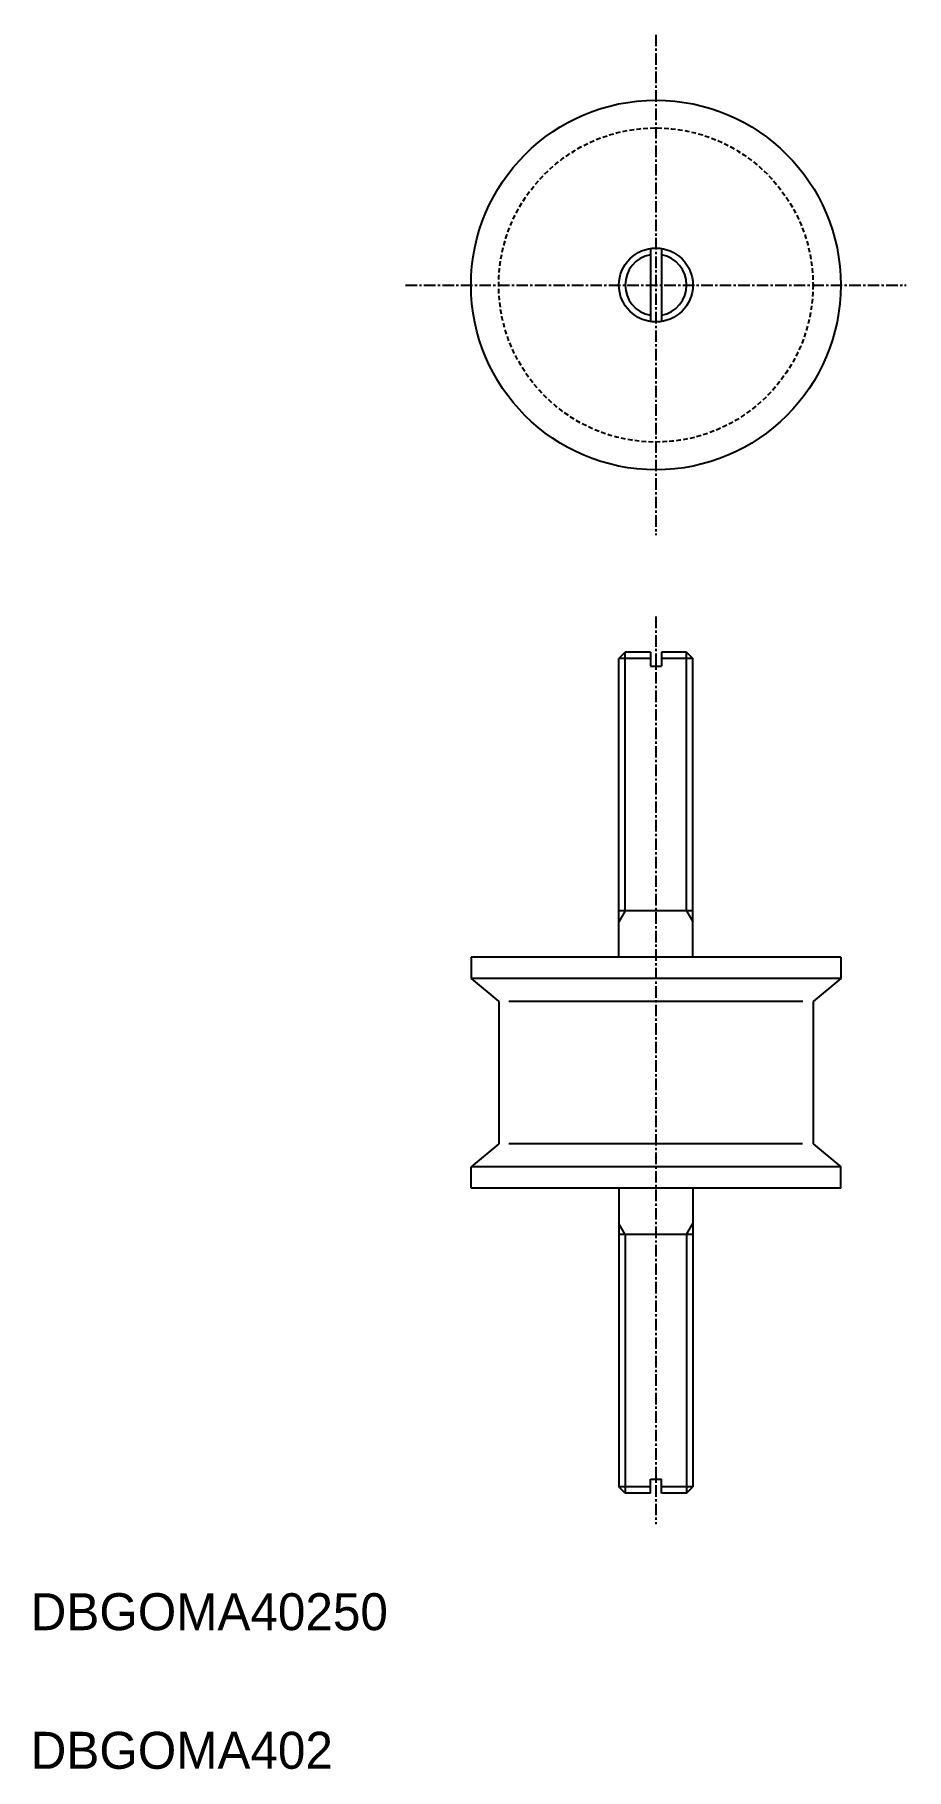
# Model space of a CAD drawing. Extents: x 10 to 105, y 10 to 198.
import ezdxf

# ---------------------------------------------------------------- set-up
doc = ezdxf.new("R2010")
doc.units = 0
doc.linetypes.add('CENTER', pattern=[2, 1.25, -0.25, 0.25, -0.25])
doc.linetypes.add('DASHED', pattern=[0.75, 0.5, -0.25])
doc.layers.get('0').update_dxf_attribs({"linetype": 'CONTINUOUS'})
doc.layers.add('CENTER', color=1, linetype='CENTER')

msp = doc.modelspace()

# ---------------------------------------------------------------- linework, layer by layer
at = {"color": 7, "linetype": 'CONTINUOUS'}
for p, q in [((77.04, 174.54), (77.04, 166.63)), ((78.24, 174.54), (78.24, 166.63)), ((74.32, 130.84), (73.64, 130.17)), ((73.64, 97.84), (73.64, 130.17)), ((77.04, 130.17), (73.64, 130.17)), ((77.04, 130.84), (74.32, 130.84)), ((77.04, 130.84), (77.04, 129.34)), ((80.96, 130.84), (78.24, 130.84)), ((78.24, 130.84), (78.24, 129.34)), ((81.64, 130.17), (78.24, 130.17)), ((80.96, 130.84), (81.64, 130.17)), ((81.64, 97.84), (81.64, 130.17)), ((77.04, 129.34), (78.24, 129.34)), ((81.64, 102.84), (73.64, 102.84)), ((57.64, 97.84), (57.64, 95.54)), ((97.64, 97.84), (57.64, 97.84)), ((87.64, 97.84), (87.64, 97.84)), ((97.64, 97.84), (97.64, 95.54)), ((57.64, 95.54), (60.64, 93.04)), ((97.64, 95.54), (57.64, 95.54)), ((97.64, 95.54), (94.64, 93.04)), ((60.64, 93.04), (60.64, 77.64)), ((93.55, 93.04), (61.74, 93.04)), ((94.64, 93.04), (94.64, 77.64)), ((60.64, 77.64), (57.64, 75.14)), ((93.51, 77.64), (61.74, 77.64)), ((94.64, 77.64), (97.64, 75.14)), ((57.64, 72.84), (57.64, 75.14)), ((97.64, 75.14), (57.64, 75.14)), ((97.64, 72.84), (97.64, 75.14)), ((97.64, 72.84), (57.64, 72.84)), ((73.64, 72.84), (73.64, 40.52)), ((81.64, 72.84), (81.64, 40.52)), ((81.64, 67.84), (73.64, 67.84)), ((77.04, 39.84), (77.04, 41.34)), ((77.04, 41.34), (78.24, 41.34)), ((78.24, 39.84), (78.24, 41.34)), ((74.32, 39.84), (73.64, 40.52)), ((77.04, 40.52), (73.64, 40.52)), ((77.04, 39.84), (74.32, 39.84)), ((81.64, 40.52), (78.24, 40.52)), ((80.96, 39.84), (78.24, 39.84)), ((80.96, 39.84), (81.64, 40.52))]:
    msp.add_line(p, q, dxfattribs=at)
at = {"color": 3, "linetype": 'CONTINUOUS'}
for p, q in [((74.32, 102.84), (74.32, 130.84)), ((80.96, 102.84), (80.96, 130.84)), ((74.32, 102.84), (73.64, 101.67)), ((80.96, 102.84), (81.64, 101.67)), ((74.32, 67.84), (73.64, 69.01)), ((74.32, 67.84), (74.32, 39.84)), ((80.96, 67.84), (81.64, 69.01)), ((80.96, 67.84), (80.96, 39.84))]:
    msp.add_line(p, q, dxfattribs=at)
at = {"color": 7, "linetype": 'CONTINUOUS'}
for radius in [20, 4]:
    msp.add_circle((77.64, 170.58), radius, dxfattribs=at)
at = {"color": 3, "linetype": 'DASHED'}
msp.add_circle((77.64, 170.58), 17, dxfattribs=at)
at = {"color": 3, "linetype": 'CONTINUOUS'}
for start, end in [(100.4008, 259.5992), (280.4008, 79.5992)]:
    msp.add_arc((77.64, 170.58), 3.32, start, end, dxfattribs=at)
at = {"layer": 'CENTER', "color": 1, "linetype": 'CENTER'}
for p, q in [((77.64, 197.67), (77.64, 143.5)), ((50.55, 170.58), (104.73, 170.58)), ((77.64, 134.69), (77.64, 36.48))]:
    msp.add_line(p, q, dxfattribs=at)

# ---------------------------------------------------------------- texts
at = {"color": 7, "linetype": 'CONTINUOUS'}
for s, p in [('DBGOMA40250', (10, 25)), ('DBGOMA402', (10, 10))]:
    msp.add_text(s, height=4, dxfattribs=at).set_placement(p)

doc.saveas('drawing.dxf')
